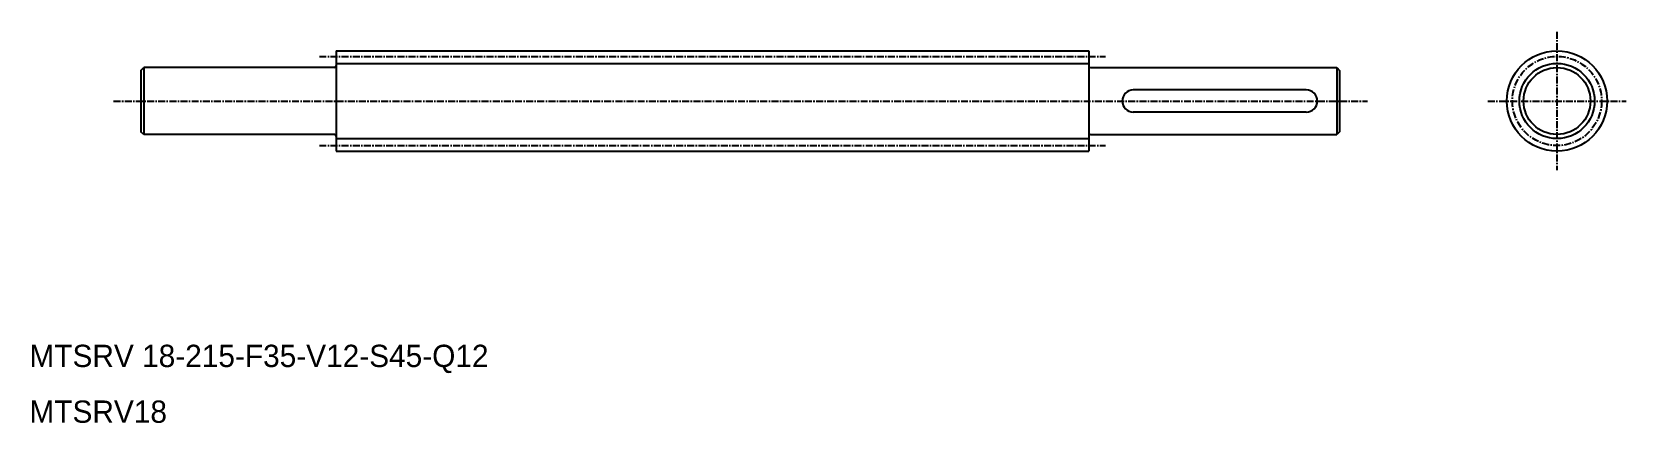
# Model space of a CAD drawing. Extents: x 10 to 296, y 10 to 80.
import ezdxf

# ---------------------------------------------------------------- set-up
doc = ezdxf.new("R2010")
doc.units = 0
doc.linetypes.add('CENTER', pattern=[2, 1.25, -0.25, 0.25, -0.25])
doc.layers.get('0').update_dxf_attribs({"linetype": 'CONTINUOUS'})
doc.layers.add('CENTER', color=1, linetype='CENTER')

msp = doc.modelspace()

# ---------------------------------------------------------------- linework, layer by layer
at = {"color": 7, "linetype": 'CONTINUOUS'}
for p, q in [((65, 76.72), (65, 58.72)), ((65, 76.72), (200, 76.72)), ((200, 76.72), (200, 58.72)), ((30, 73.22), (30.5, 73.72)), ((30, 73.22), (30, 62.22)), ((64.7, 73.72), (30.5, 73.72)), ((30.5, 73.72), (30.5, 61.72)), ((200.3, 73.72), (244.5, 73.72)), ((244.5, 73.72), (244.5, 61.72)), ((244.5, 73.72), (245, 73.22)), ((245, 73.22), (245, 62.22)), ((239, 69.72), (208, 69.72)), ((239, 65.72), (208, 65.72)), ((30.5, 61.72), (30, 62.22)), ((64.7, 61.72), (30.5, 61.72)), ((200.3, 61.72), (244.5, 61.72)), ((245, 62.22), (244.5, 61.72)), ((65, 58.72), (200, 58.72)), ((85.38, 58.72), (85.38, 58.72)), ((105.75, 58.72), (105.75, 58.72))]:
    msp.add_line(p, q, dxfattribs=at)
at = {"color": 3, "linetype": 'CONTINUOUS'}
for p, q in [((65, 74.47), (200, 74.47)), ((65, 60.97), (200, 60.97))]:
    msp.add_line(p, q, dxfattribs=at)
at = {"color": 7, "linetype": 'CONTINUOUS'}
for radius in [9, 6]:
    msp.add_circle((284, 67.72), radius, dxfattribs=at)
at = {"color": 3, "linetype": 'CONTINUOUS'}
msp.add_circle((284, 67.72), 6.75, dxfattribs=at)
at = {"color": 7, "linetype": 'CONTINUOUS'}
for centre, radius, start, end in [((64.7, 74.02), 0.3, 270, 360), ((200.3, 74.02), 0.3, 180, 270), ((208, 67.72), 2, 90, 270), ((239, 67.72), 2, 270, 90), ((64.7, 61.42), 0.3, 0, 90), ((200.3, 61.42), 0.3, 90, 180)]:
    msp.add_arc(centre, radius, start, end, dxfattribs=at)
at = {"layer": 'CENTER', "color": 1, "linetype": 'CENTER'}
for p, q in [((284, 80.12), (284, 55.32)), ((62, 75.72), (203, 75.72)), ((25.1, 67.72), (250, 67.72)), ((271.6, 67.72), (296.4, 67.72)), ((62, 59.72), (203, 59.72))]:
    msp.add_line(p, q, dxfattribs=at)
msp.add_circle((284, 67.72), 8, dxfattribs=at)

# ---------------------------------------------------------------- texts
at = {"color": 7, "linetype": 'CONTINUOUS'}
for s, p in [('MTSRV 18-215-F35-V12-S45-Q12', (10, 20)), ('MTSRV18', (10, 10))]:
    msp.add_text(s, height=4, dxfattribs=at).set_placement(p)

doc.saveas('drawing.dxf')
